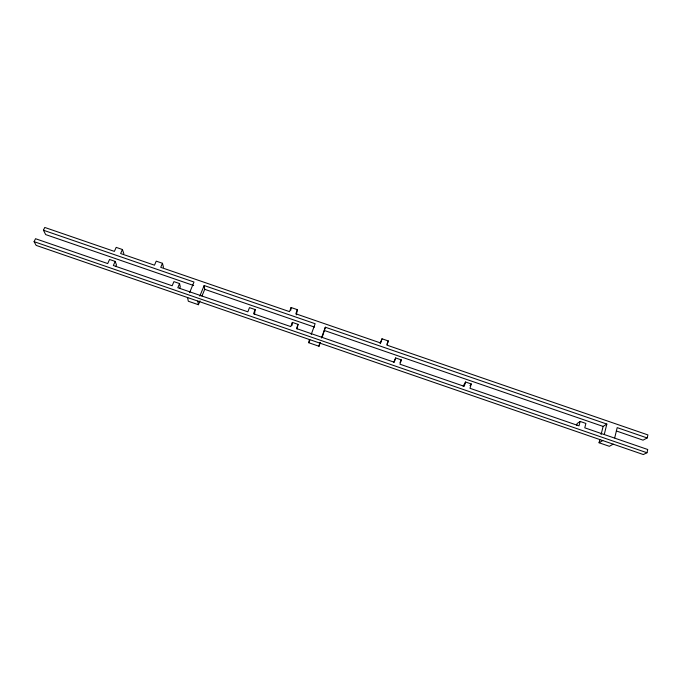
<?xml version="1.0" encoding="UTF-8"?>
<svg xmlns="http://www.w3.org/2000/svg" width="682" height="682" viewBox="0 0 682 682"><rect width="100%" height="100%" fill="white"/><g stroke="black" fill="none" stroke-linecap="round" stroke-linejoin="round"><path stroke-width="1.02" d="M290.822 310.191L291.086 307.522L297.369 309.679L296.346 314.854M292.049 325.382L292.365 322.398L298.043 324.351L297.054 328.988M320.412 342.338L318.997 346.26L308.835 342.756L309.389 339.508M318.997 346.26L319.662 343.046M322.168 337.445L325.348 327.224L606.835 424.068L604.303 434.298M616.332 430.964L643.041 440.163L647.192 437.955L647.9 434.911L386.924 345.143L388.331 340.957L382.014 338.792L380.138 343.677M115.761 266.568L116.486 264.94L115.173 261.411L109.555 259.475L107.713 263.567L35.524 238.717L34.1 241.675L36.163 245.392L643.339 454.544L646.979 452.754L647.73 449.506L584.772 427.827L585.889 423.428L580.135 421.45L577.134 423.531L576.691 425.27M614.695 437.878L617.193 427.631L647.192 437.955M613.169 444.153L609.367 446.309L599.06 442.754L599.819 439.694M601.089 434.587L603.118 426.421L606.835 424.068M580.135 421.45L579.009 425.841L469.992 388.305L471.288 383.983L465.567 382.014L463.121 386.174M465.567 382.014L464.263 386.336L399.942 364.188L401.34 359.908L395.645 357.948L393.804 362.304M395.645 357.948L394.23 362.219L296.482 328.562L298.043 324.351M382.014 338.792L380.599 342.969L295.835 313.814L297.369 309.679M321.469 338.016L325.348 327.224M311.214 334.487L315.135 323.711L204.157 285.528L199.809 296.124M308.835 342.756L309.901 339.824M292.365 322.398L290.805 326.61L253.516 313.771L255.136 309.585L249.476 307.633L247.847 311.819L177.823 287.71L179.562 283.576L173.919 281.632L172.171 285.767L113.34 265.511L115.173 261.411M291.086 307.522L289.535 311.64L160.739 267.344L162.469 263.295L156.221 261.146L154.482 265.187L120.629 253.542L122.419 249.527L116.187 247.378L114.38 251.394L44.773 227.456L43.435 230.235L45.685 234.591L193.662 285.511M254.522 314.342L255.136 309.585M187.567 297.548L188.309 301.231L198.419 304.718L199.988 300.864M201.957 296.056L204.719 289.321L204.157 285.528M189.613 292.612L193.995 282.033L43.435 230.235M179.596 288.546L180.278 286.9L179.562 283.576M386.95 344.171L388.331 340.957M400.01 362.551L401.34 359.908M469.966 385.603L471.288 383.983M599.06 442.754L602.752 440.563M204.719 289.321L314.53 327.104M324.632 330.582L603.118 426.421M34.1 241.675L646.979 452.754M122.419 249.527L123.843 253.678M162.469 263.295L163.475 267.31M197.78 301.069L198.419 304.718"/></g></svg>
